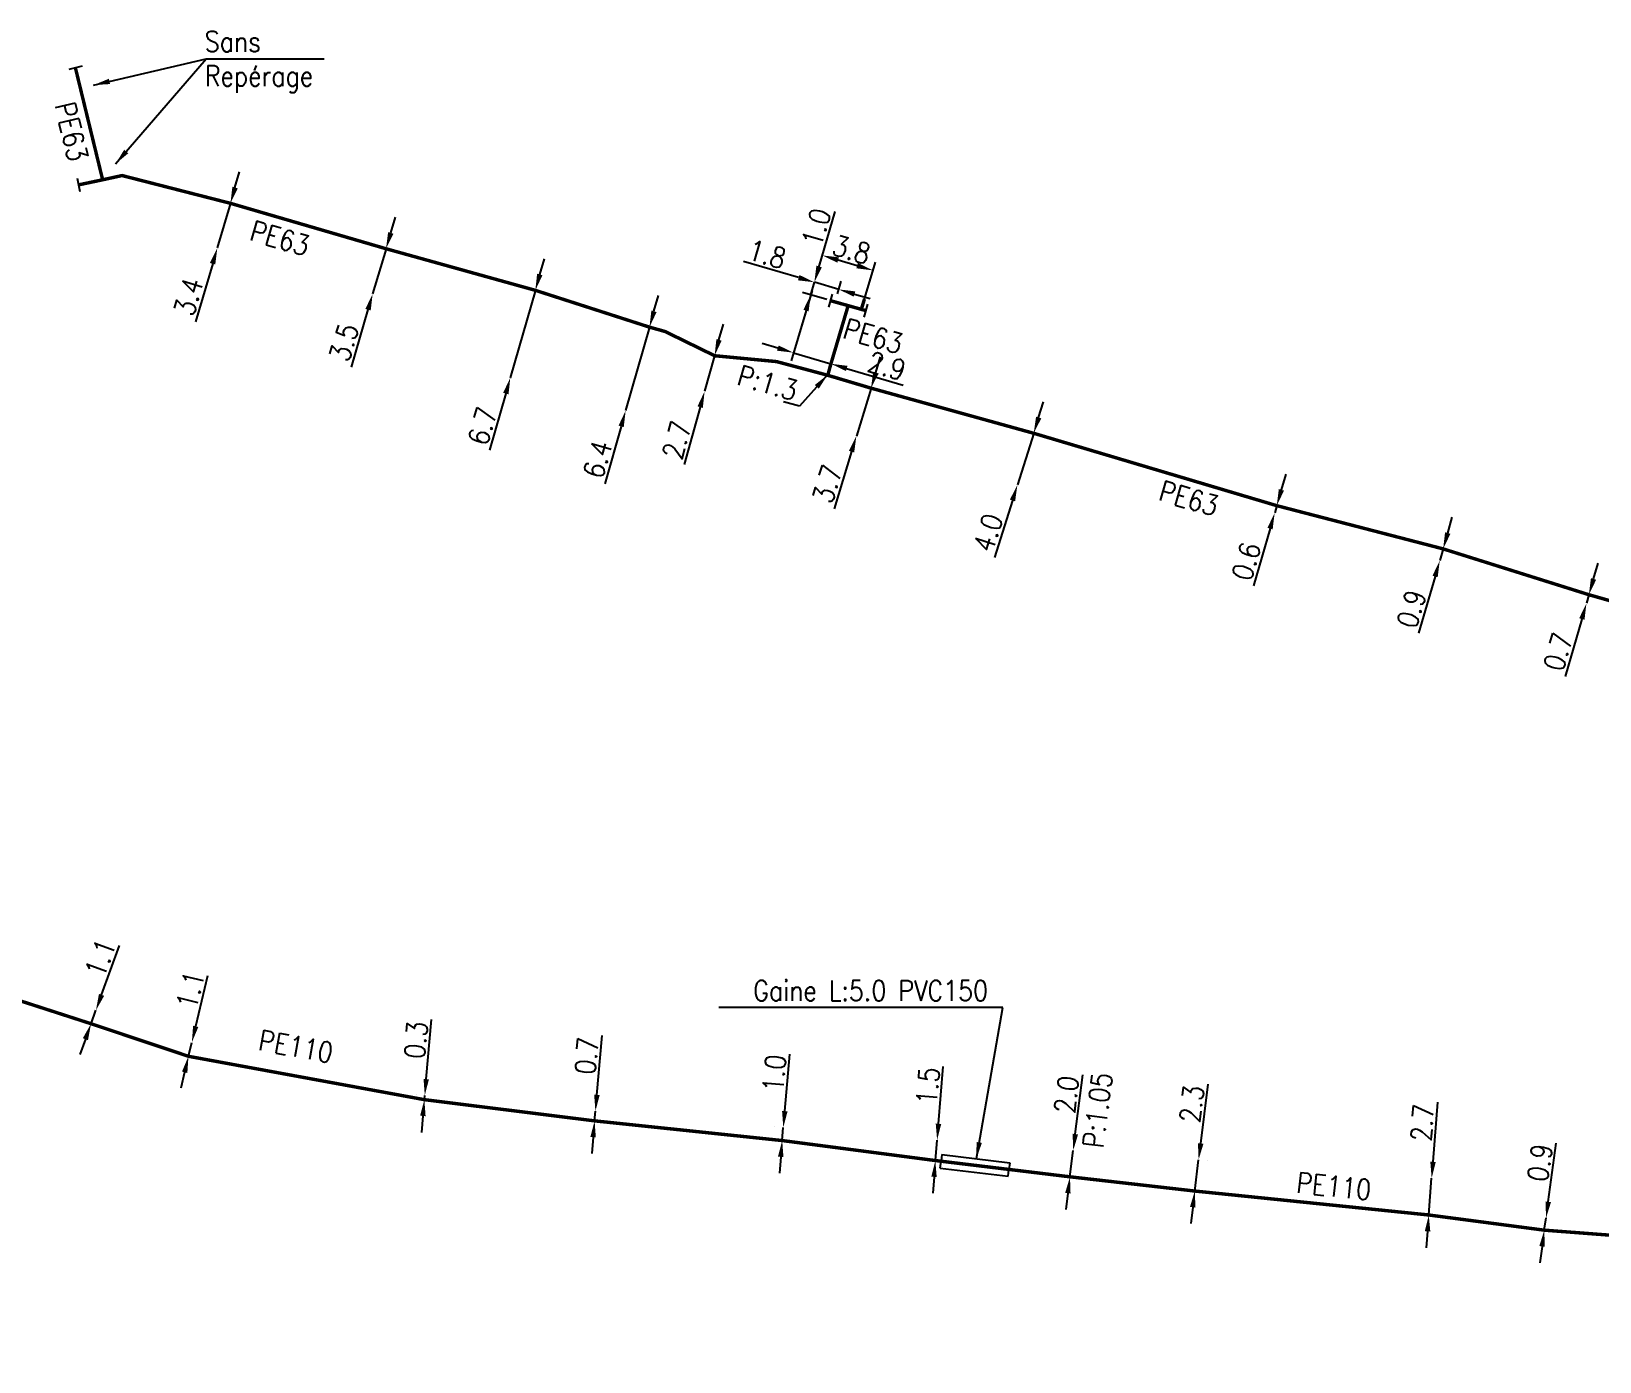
# Model space of a CAD drawing. Header units: millimetres. Extents: x 110000 to 110971, y 128118 to 129006.
# Drawn here: x 110313.9 to 110428.5, y 128597.6 to 128694.9 of the extents above; entities that cross this region are included whole.
import ezdxf
from ezdxf.enums import TextEntityAlignment as Align

# ---------------------------------------------------------------- set-up
doc = ezdxf.new("R2010")
doc.units = ezdxf.units.MM
doc.linetypes.add('L_100_PE', pattern=[14, 10, -1.5, 1, -1.5])
doc.linetypes.add('L_RAC_PE', pattern=[3.5, 2, -1.5])
doc.layers.get('0').update_dxf_attribs({"linetype": 'CONTINUOUS'})
for name, color, linetype in [('L_140', 3, 'CONTINUOUS'), ('L_340', 7, 'CONTINUOUS'), ('L_400', 7, 'CONTINUOUS')]:
    doc.layers.add(name, color=color, linetype=linetype)
doc.layers.add('L_170', color=7, linetype='CONTINUOUS', plot=False)
doc.styles.get("Standard").update_dxf_attribs({"font": 'romans.shx', "width": 0.85})
doc.dimstyles.get("Standard").update_dxf_attribs({"dimtxt": 1.5, "dimasz": 1.2, "dimexe": 0.625, "dimexo": 0.625, "dimgap": 0.25, "dimtad": 1, "dimdec": 1, "dimzin": 0, "dimdsep": 46, "dimtxsty": 'Standard', "dimcen": -0.5, "dimadec": 0, "dimazin": 0, "dimtfac": 1, "dimtdec": 1, "dimtmove": 0, "dimatfit": 3, "dimfxl": 1, "dimtolj": 1, "dimtzin": 0, "dimarcsym": 0})

# ---------------------------------------------------------------- blocks, each defined once
blk = doc.blocks.new('*D120')
at = {"layer": 'L_140', "color": 0, "linetype": 'Continuous', "lineweight": -2, "ltscale": 0.5, "transparency": 16777216}
for p, q in [((110319.01, 128624.46), (110320.31, 128628.06)), ((110318.24, 128622.35), (110318.6, 128623.33)), ((110317.83, 128621.22), (110317.42, 128620.09))]:
    blk.add_line(p, q, dxfattribs=at)
at = {"layer": 'L_140', "color": 0, "linetype": 'Continuous', "ltscale": 0.5, "transparency": 16777216}
for points in [[(110318.82, 128624.53), (110319.2, 128624.39), (110318.6, 128623.33)], [(110317.64, 128621.29), (110318.02, 128621.15), (110318.24, 128622.35)]]:
    blk.add_solid(points, dxfattribs=at)
at = {"layer": 'L_140', "color": 0, "linetype": 'Continuous', "ltscale": 0.5, "transparency": 16777216, "insert": (110318.93, 128627.16), "char_height": 1.5, "attachment_point": 5, "rotation": 70.057}
blk.add_mtext('\\A1;1.1', dxfattribs=at)
blk = doc.blocks.new('*D121')
at = {"layer": 'L_140', "color": 0, "linetype": 'Continuous', "lineweight": -2, "ltscale": 0.5, "transparency": 16777216}
for p, q in [((110325.89, 128622.16), (110326.78, 128625.87)), ((110325.36, 128619.97), (110325.61, 128620.99)), ((110325.08, 128618.8), (110324.8, 128617.63))]:
    blk.add_line(p, q, dxfattribs=at)
at = {"layer": 'L_140', "color": 0, "linetype": 'Continuous', "ltscale": 0.5, "transparency": 16777216}
for points in [[(110325.7, 128622.2), (110326.08, 128622.11), (110325.61, 128620.99)], [(110324.89, 128618.85), (110325.28, 128618.75), (110325.36, 128619.97)]]:
    blk.add_solid(points, dxfattribs=at)
at = {"layer": 'L_140', "color": 0, "linetype": 'Continuous', "ltscale": 0.5, "transparency": 16777216, "insert": (110325.5, 128624.83), "char_height": 1.5, "attachment_point": 5, "rotation": 76.4922}
blk.add_mtext('\\A1;1.1', dxfattribs=at)
blk = doc.blocks.new('*D122')
at = {"layer": 'L_140', "color": 0, "linetype": 'Continuous', "lineweight": -2, "ltscale": 0.5, "transparency": 16777216}
for p, q in [((110342.73, 128618.3), (110343.12, 128622.65)), ((110342, 128617.16), (110342, 128617.16)), ((110342.6, 128616.8), (110342.63, 128617.1)), ((110341.98, 128616.86), (110341.98, 128616.86)), ((110342.49, 128615.61), (110342.39, 128614.41))]:
    blk.add_line(p, q, dxfattribs=at)
at = {"layer": 'L_140', "color": 0, "linetype": 'Continuous', "ltscale": 0.5, "transparency": 16777216}
for points in [[(110342.54, 128618.32), (110342.93, 128618.28), (110342.63, 128617.1)], [(110342.29, 128615.63), (110342.69, 128615.59), (110342.6, 128616.8)]]:
    blk.add_solid(points, dxfattribs=at)
at = {"layer": 'L_140', "color": 0, "linetype": 'Continuous', "ltscale": 0.5, "transparency": 16777216, "insert": (110341.99, 128621.16), "char_height": 1.5, "attachment_point": 5, "rotation": 84.8905}
blk.add_mtext('\\A1;0.3', dxfattribs=at)
blk = doc.blocks.new('*D123')
at = {"layer": 'L_140', "color": 0, "linetype": 'Continuous', "lineweight": -2, "ltscale": 0.5, "transparency": 16777216}
for p, q in [((110355.21, 128617.14), (110355.6, 128621.5)), ((110355.04, 128615.25), (110355.1, 128615.95)), ((110354.93, 128614.06), (110354.83, 128612.86))]:
    blk.add_line(p, q, dxfattribs=at)
at = {"layer": 'L_140', "color": 0, "linetype": 'Continuous', "ltscale": 0.5, "transparency": 16777216}
for points in [[(110355.01, 128617.16), (110355.41, 128617.13), (110355.1, 128615.95)], [(110354.73, 128614.07), (110355.13, 128614.04), (110355.04, 128615.25)]]:
    blk.add_solid(points, dxfattribs=at)
at = {"layer": 'L_140', "color": 0, "linetype": 'Continuous', "ltscale": 0.5, "transparency": 16777216, "insert": (110354.46, 128620.01), "char_height": 1.5, "attachment_point": 5, "rotation": 84.8912}
blk.add_mtext('\\A1;0.7', dxfattribs=at)
blk = doc.blocks.new('*D124')
at = {"layer": 'L_140', "color": 0, "linetype": 'Continuous', "lineweight": -2, "ltscale": 0.5, "transparency": 16777216}
for p, q in [((110368.94, 128615.95), (110369.31, 128620.13)), ((110368.21, 128614.82), (110368.21, 128614.82)), ((110368.75, 128613.81), (110368.83, 128614.76)), ((110368.13, 128613.87), (110368.13, 128613.87)), ((110368.64, 128612.62), (110368.54, 128611.42))]:
    blk.add_line(p, q, dxfattribs=at)
at = {"layer": 'L_140', "color": 0, "linetype": 'Continuous', "ltscale": 0.5, "transparency": 16777216}
for points in [[(110368.74, 128615.97), (110369.14, 128615.94), (110368.83, 128614.76)], [(110368.44, 128612.64), (110368.84, 128612.6), (110368.75, 128613.81)]]:
    blk.add_solid(points, dxfattribs=at)
at = {"layer": 'L_140', "color": 0, "linetype": 'Continuous', "ltscale": 0.5, "transparency": 16777216, "insert": (110368.18, 128618.73), "char_height": 1.5, "attachment_point": 5, "rotation": 84.8904}
blk.add_mtext('\\A1;1.0', dxfattribs=at)
blk = doc.blocks.new('*D125')
at = {"layer": 'L_140', "color": 0, "linetype": 'Continuous', "lineweight": -2, "ltscale": 0.5, "transparency": 16777216}
for p, q in [((110380.17, 128615.04), (110380.52, 128619.22)), ((110379.94, 128612.35), (110380.07, 128613.84)), ((110379.85, 128611.15), (110379.75, 128609.96))]:
    blk.add_line(p, q, dxfattribs=at)
at = {"layer": 'L_140', "color": 0, "linetype": 'Continuous', "ltscale": 0.5, "transparency": 16777216}
for points in [[(110379.97, 128615.06), (110380.37, 128615.02), (110380.07, 128613.84)], [(110379.65, 128611.17), (110380.04, 128611.14), (110379.94, 128612.35)]]:
    blk.add_solid(points, dxfattribs=at)
at = {"layer": 'L_140', "color": 0, "linetype": 'Continuous', "ltscale": 0.5, "transparency": 16777216, "insert": (110379.4, 128617.81), "char_height": 1.5, "attachment_point": 5, "rotation": 85.249}
blk.add_mtext('\\A1;1.5', dxfattribs=at)
blk = doc.blocks.new('*D126')
at = {"layer": 'L_140', "color": 0, "linetype": 'Continuous', "lineweight": -2, "ltscale": 0.5, "transparency": 16777216}
for p, q in [((110390.17, 128614.28), (110390.72, 128618.62)), ((110389.78, 128611.16), (110390.02, 128613.09)), ((110389.63, 128609.97), (110389.48, 128608.78))]:
    blk.add_line(p, q, dxfattribs=at)
at = {"layer": 'L_140', "color": 0, "linetype": 'Continuous', "ltscale": 0.5, "transparency": 16777216}
for points in [[(110389.97, 128614.31), (110390.37, 128614.26), (110390.02, 128613.09)], [(110389.43, 128609.99), (110389.82, 128609.94), (110389.78, 128611.16)]]:
    blk.add_solid(points, dxfattribs=at)
at = {"layer": 'L_140', "color": 0, "linetype": 'Continuous', "ltscale": 0.5, "transparency": 16777216, "insert": (110389.53, 128617.17), "char_height": 1.5, "attachment_point": 5, "rotation": 82.8039}
blk.add_mtext('\\A1;2.0', dxfattribs=at)
blk = doc.blocks.new('*D127')
at = {"layer": 'L_140', "color": 0, "linetype": 'Continuous', "lineweight": -2, "ltscale": 0.5, "transparency": 16777216}
for p, q in [((110399.33, 128613.6), (110399.87, 128617.94)), ((110398.9, 128610.12), (110399.18, 128612.41)), ((110399.8, 128612.33), (110399.8, 128612.33)), ((110399.52, 128610.05), (110399.52, 128610.05)), ((110398.75, 128608.93), (110398.61, 128607.74))]:
    blk.add_line(p, q, dxfattribs=at)
at = {"layer": 'L_140', "color": 0, "linetype": 'Continuous', "ltscale": 0.5, "transparency": 16777216}
for points in [[(110399.13, 128613.62), (110399.53, 128613.57), (110399.18, 128612.41)], [(110398.55, 128608.96), (110398.95, 128608.91), (110398.9, 128610.12)]]:
    blk.add_solid(points, dxfattribs=at)
at = {"layer": 'L_140', "color": 0, "linetype": 'Continuous', "ltscale": 0.5, "transparency": 16777216, "insert": (110398.68, 128616.48), "char_height": 1.5, "attachment_point": 5, "rotation": 82.95}
blk.add_mtext('\\A1;2.3', dxfattribs=at)
blk = doc.blocks.new('*D128')
at = {"layer": 'L_140', "color": 0, "linetype": 'Continuous', "lineweight": -2, "ltscale": 0.5, "transparency": 16777216}
for p, q in [((110416.31, 128612.26), (110416.65, 128616.62)), ((110416, 128608.37), (110416.21, 128611.06)), ((110415.91, 128607.18), (110415.82, 128605.98))]:
    blk.add_line(p, q, dxfattribs=at)
at = {"layer": 'L_140', "color": 0, "linetype": 'Continuous', "ltscale": 0.5, "transparency": 16777216}
for points in [[(110416.11, 128612.28), (110416.51, 128612.24), (110416.21, 128611.06)], [(110415.71, 128607.19), (110416.11, 128607.16), (110416, 128608.37)]]:
    blk.add_solid(points, dxfattribs=at)
at = {"layer": 'L_140', "color": 0, "linetype": 'Continuous', "ltscale": 0.5, "transparency": 16777216, "insert": (110415.53, 128615.11), "char_height": 1.5, "attachment_point": 5, "rotation": 85.5463}
blk.add_mtext('\\A1;2.7', dxfattribs=at)
blk = doc.blocks.new('*D129')
at = {"layer": 'L_140', "color": 0, "linetype": 'Continuous', "lineweight": -2, "ltscale": 0.5, "transparency": 16777216}
for p, q in [((110424.73, 128609.34), (110425.32, 128613.61)), ((110424.44, 128607.26), (110424.57, 128608.15)), ((110424.28, 128606.07), (110424.11, 128604.88))]:
    blk.add_line(p, q, dxfattribs=at)
at = {"layer": 'L_140', "color": 0, "linetype": 'Continuous', "ltscale": 0.5, "transparency": 16777216}
for points in [[(110424.53, 128609.36), (110424.93, 128609.31), (110424.57, 128608.15)], [(110424.08, 128606.1), (110424.48, 128606.04), (110424.44, 128607.26)]]:
    blk.add_solid(points, dxfattribs=at)
at = {"layer": 'L_140', "color": 0, "linetype": 'Continuous', "ltscale": 0.5, "transparency": 16777216, "insert": (110424.12, 128612.2), "char_height": 1.5, "attachment_point": 5, "rotation": 82.113}
blk.add_mtext('\\A1;0.9', dxfattribs=at)
blk = doc.blocks.new('*D55')
at = {"layer": 'L_140', "color": 0, "linetype": 'Continuous', "lineweight": -2}
for p, q in [((110340.14, 128680.16), (110340.48, 128681.31)), ((110339.8, 128679), (110338.82, 128675.7)), ((110338.48, 128674.55), (110337.24, 128670.35))]:
    blk.add_line(p, q, dxfattribs=at)
at = {"layer": 'L_140', "color": 0, "linetype": 'Continuous'}
for points in [[(110339.95, 128680.21), (110340.34, 128680.1), (110339.8, 128679)], [(110338.29, 128674.6), (110338.68, 128674.49), (110338.82, 128675.7)]]:
    blk.add_solid(points, dxfattribs=at)
at = {"layer": 'L_140', "color": 0, "linetype": 'Continuous', "insert": (110336.73, 128672.16), "char_height": 1.5, "attachment_point": 5, "rotation": 73.5126}
blk.add_mtext('\\A1;3.5', dxfattribs=at)
blk = doc.blocks.new('*D56')
at = {"layer": 'L_140', "color": 0, "linetype": 'Continuous', "lineweight": -2}
for p, q in [((110359.38, 128674.43), (110359.71, 128675.58)), ((110359.05, 128673.27), (110357.31, 128667.17)), ((110356.98, 128666.01), (110355.78, 128661.81))]:
    blk.add_line(p, q, dxfattribs=at)
at = {"layer": 'L_140', "color": 0, "linetype": 'Continuous'}
for points in [[(110359.19, 128674.48), (110359.57, 128674.37), (110359.05, 128673.27)], [(110356.79, 128666.07), (110357.17, 128665.96), (110357.31, 128667.17)]]:
    blk.add_solid(points, dxfattribs=at)
at = {"layer": 'L_140', "color": 0, "linetype": 'Continuous', "insert": (110355.26, 128663.61), "char_height": 1.5, "attachment_point": 5, "rotation": 74.088}
blk.add_mtext('\\A1;6.4', dxfattribs=at)
blk = doc.blocks.new('L_340_07')
at = {"color": 0, "linetype": 'Continuous', "const_width": 0.25, "flags": 128}
blk.add_lwpolyline([(0, 0), (0.35, 0)], dxfattribs=at)
at = {"color": 0, "linetype": 'Continuous', "flags": 128}
blk.add_lwpolyline([(0.35, -0.5), (0.35, 0.5)], dxfattribs=at)
at = {"color": 0, "linetype": 'Continuous', "width": 0.75, "flags": 3}
for tag, p in [('DEF_LEG', (0.72, -3.47)), ('DEF_COUP', (0.72, -5.97)), ('DEF_TYPE', (0.72, -8.47))]:
    blk.add_attdef(tag, text='', height=1.2, dxfattribs=at).set_placement(p, align=Align.MIDDLE)
blk = doc.blocks.new('*D57')
at = {"layer": 'L_140', "color": 0, "linetype": 'Continuous', "lineweight": -2, "transparency": 16777216}
for p, q in [((110405.23, 128661.38), (110405.57, 128662.53)), ((110404.89, 128660.22), (110404.74, 128659.7)), ((110404.4, 128658.54), (110403.18, 128654.35))]:
    blk.add_line(p, q, dxfattribs=at)
at = {"layer": 'L_140', "color": 0, "linetype": 'Continuous', "transparency": 16777216}
for points in [[(110405.04, 128661.43), (110405.42, 128661.32), (110404.89, 128660.22)], [(110404.21, 128658.6), (110404.59, 128658.49), (110404.74, 128659.7)]]:
    blk.add_solid(points, dxfattribs=at)
at = {"layer": 'L_140', "color": 0, "linetype": 'Continuous', "transparency": 16777216, "insert": (110402.66, 128656.15), "char_height": 1.5, "attachment_point": 5, "rotation": 73.7207}
blk.add_mtext('\\A1;0.6', dxfattribs=at)
blk = doc.blocks.new('*D59')
at = {"layer": 'L_140', "color": 0, "linetype": 'Continuous', "lineweight": -2, "transparency": 16777216}
for p, q in [((110428.04, 128654.86), (110428.38, 128656.01)), ((110427.7, 128653.71), (110427.52, 128653.08)), ((110427.19, 128651.93), (110425.96, 128647.74))]:
    blk.add_line(p, q, dxfattribs=at)
at = {"layer": 'L_140', "color": 0, "linetype": 'Continuous', "transparency": 16777216}
for points in [[(110427.85, 128654.92), (110428.23, 128654.8), (110427.7, 128653.71)], [(110426.99, 128651.99), (110427.38, 128651.88), (110427.52, 128653.08)]]:
    blk.add_solid(points, dxfattribs=at)
at = {"layer": 'L_140', "color": 0, "linetype": 'Continuous', "transparency": 16777216, "insert": (110425.45, 128649.54), "char_height": 1.5, "attachment_point": 5, "rotation": 73.7247}
blk.add_mtext('\\A1;0.7', dxfattribs=at)
blk = doc.blocks.new('*D65')
at = {"layer": 'L_140', "color": 0, "linetype": 'Continuous', "lineweight": -2}
for p, q in [((110375.59, 128669.95), (110375.94, 128671.1)), ((110375.24, 128668.81), (110374.17, 128665.31)), ((110373.82, 128664.17), (110372.54, 128659.99))]:
    blk.add_line(p, q, dxfattribs=at)
at = {"layer": 'L_140', "color": 0, "linetype": 'Continuous'}
for points in [[(110375.4, 128670.01), (110375.78, 128669.89), (110375.24, 128668.81)], [(110373.63, 128664.23), (110374.01, 128664.11), (110374.17, 128665.31)]]:
    blk.add_solid(points, dxfattribs=at)
at = {"layer": 'L_140', "color": 0, "linetype": 'Continuous', "insert": (110372.05, 128661.8), "char_height": 1.5, "attachment_point": 5, "rotation": 73.0074}
blk.add_mtext('\\A1;3.7', dxfattribs=at)
blk = doc.blocks.new('*D66')
at = {"layer": 'L_140', "color": 0, "linetype": 'Continuous', "lineweight": -2, "transparency": 16777216}
for p, q in [((110370.93, 128675.95), (110369.4, 128670.8)), ((110368.43, 128671.74), (110367.28, 128672.08)), ((110369.58, 128671.4), (110372.31, 128670.59)), ((110373.46, 128670.25), (110377.6, 128669.02))]:
    blk.add_line(p, q, dxfattribs=at)
at = {"layer": 'L_140', "color": 0, "linetype": 'Continuous', "transparency": 16777216}
for points in [[(110368.49, 128671.93), (110368.37, 128671.55), (110369.58, 128671.4)], [(110373.52, 128670.44), (110373.41, 128670.06), (110372.31, 128670.59)]]:
    blk.add_solid(points, dxfattribs=at)
at = {"layer": 'L_140', "color": 0, "linetype": 'Continuous', "transparency": 16777216, "insert": (110376.39, 128670.43), "char_height": 1.5, "attachment_point": 5, "rotation": 343.5223}
blk.add_mtext('\\A1;2.9', dxfattribs=at)
blk = doc.blocks.new('*D186')
at = {"layer": 'L_140', "color": 0, "linetype": 'Continuous', "lineweight": -2, "transparency": 16777216}
for p, q in [((110417.38, 128658.22), (110417.72, 128659.37)), ((110417.05, 128657.06), (110416.8, 128656.2)), ((110416.46, 128655.05), (110415.26, 128650.91))]:
    blk.add_line(p, q, dxfattribs=at)
at = {"layer": 'L_140', "color": 0, "linetype": 'Continuous', "transparency": 16777216}
for points in [[(110417.19, 128658.27), (110417.58, 128658.16), (110417.05, 128657.06)], [(110416.27, 128655.1), (110416.65, 128654.99), (110416.8, 128656.2)]]:
    blk.add_solid(points, dxfattribs=at)
at = {"layer": 'L_140', "color": 0, "linetype": 'Continuous', "transparency": 16777216, "insert": (110414.73, 128652.68), "char_height": 1.5, "attachment_point": 5, "rotation": 73.7651}
blk.add_mtext('\\A1;0.9', dxfattribs=at)
blk = doc.blocks.new('*D187')
at = {"layer": 'L_140', "color": 0, "linetype": 'Continuous', "lineweight": -2}
for p, q in [((110387.49, 128666.66), (110387.85, 128667.8)), ((110387.13, 128665.51), (110385.94, 128661.75)), ((110385.58, 128660.6), (110384.27, 128656.43))]:
    blk.add_line(p, q, dxfattribs=at)
at = {"layer": 'L_140', "color": 0, "linetype": 'Continuous'}
for points in [[(110387.3, 128666.72), (110387.68, 128666.6), (110387.13, 128665.51)], [(110385.39, 128660.66), (110385.77, 128660.54), (110385.94, 128661.75)]]:
    blk.add_solid(points, dxfattribs=at)
at = {"layer": 'L_140', "color": 0, "linetype": 'Continuous', "insert": (110383.79, 128658.24), "char_height": 1.5, "attachment_point": 5, "rotation": 72.5352}
blk.add_mtext('\\A1;4.0', dxfattribs=at)
blk = doc.blocks.new('*D188')
at = {"layer": 'L_340', "color": 0, "linetype": 'Continuous', "lineweight": -2, "transparency": 16777216}
for p, q in [((110371.45, 128677.7), (110372.63, 128681.72)), ((110370.5, 128676.72), (110370.5, 128676.72)), ((110372.01, 128675.29), (110370.23, 128675.81)), ((110370.83, 128675.63), (110371.1, 128676.55)), ((110370.49, 128674.48), (110370.15, 128673.33))]:
    blk.add_line(p, q, dxfattribs=at)
at = {"layer": 'L_340', "color": 0, "linetype": 'Continuous', "transparency": 16777216}
for points in [[(110371.25, 128677.76), (110371.64, 128677.64), (110371.1, 128676.55)], [(110370.3, 128674.54), (110370.68, 128674.42), (110370.83, 128675.63)]]:
    blk.add_solid(points, dxfattribs=at)
at = {"layer": 'L_340', "color": 0, "linetype": 'Continuous', "transparency": 16777216, "insert": (110371.25, 128680.57), "char_height": 1.5, "attachment_point": 5, "rotation": 73.5223}
blk.add_mtext('\\A1;1.0', dxfattribs=at)
blk = doc.blocks.new('*D189')
at = {"layer": 'L_340', "color": 0, "linetype": 'Continuous', "lineweight": -2, "transparency": 16777216}
for p, q in [((110371.28, 128677.15), (110371.86, 128679.11)), ((110374.23, 128677.76), (110372.84, 128678.17)), ((110374.71, 128675.17), (110375.56, 128678.02))]:
    blk.add_line(p, q, dxfattribs=at)
at = {"layer": 'L_340', "color": 0, "linetype": 'Continuous', "transparency": 16777216}
for points in [[(110372.89, 128678.37), (110372.78, 128677.98), (110371.69, 128678.51)], [(110374.28, 128677.96), (110374.17, 128677.57), (110375.38, 128677.42)]]:
    blk.add_solid(points, dxfattribs=at)
at = {"layer": 'L_340', "color": 0, "linetype": 'Continuous', "transparency": 16777216, "insert": (110373.82, 128678.93), "char_height": 1.5, "attachment_point": 5, "rotation": 343.5223}
blk.add_mtext('\\A1;3.8', dxfattribs=at)
blk = doc.blocks.new('*D190')
at = {"layer": 'L_340', "color": 0, "linetype": 'Continuous', "lineweight": -2, "transparency": 16777216}
for p, q in [((110369.95, 128676.89), (110365.93, 128678.06)), ((110371.28, 128677.15), (110371.28, 128677.15)), ((110372.78, 128675.71), (110373.05, 128676.63)), ((110372.88, 128676.03), (110371.1, 128676.55)), ((110374.03, 128675.69), (110375.18, 128675.36))]:
    blk.add_line(p, q, dxfattribs=at)
at = {"layer": 'L_340', "color": 0, "linetype": 'Continuous', "transparency": 16777216}
for points in [[(110370.01, 128677.08), (110369.9, 128676.69), (110371.1, 128676.55)], [(110374.09, 128675.88), (110373.97, 128675.5), (110372.88, 128676.03)]]:
    blk.add_solid(points, dxfattribs=at)
at = {"layer": 'L_340', "color": 0, "linetype": 'Continuous', "transparency": 16777216, "insert": (110367.65, 128678.6), "char_height": 1.5, "attachment_point": 5, "rotation": 343.6868}
blk.add_mtext('\\A1;1.8', dxfattribs=at)
blk = doc.blocks.new('*D191')
at = {"layer": 'L_140', "color": 0, "linetype": 'Continuous', "lineweight": -2, "transparency": 16777216}
for p, q in [((110364.13, 128672.34), (110364.45, 128673.49)), ((110363.81, 128671.18), (110363.08, 128668.58)), ((110362.76, 128667.43), (110361.58, 128663.22))]:
    blk.add_line(p, q, dxfattribs=at)
at = {"layer": 'L_140', "color": 0, "linetype": 'Continuous', "transparency": 16777216}
for points in [[(110363.94, 128672.39), (110364.32, 128672.28), (110363.81, 128671.18)], [(110362.56, 128667.48), (110362.95, 128667.37), (110363.08, 128668.58)]]:
    blk.add_solid(points, dxfattribs=at)
at = {"layer": 'L_140', "color": 0, "linetype": 'Continuous', "transparency": 16777216, "insert": (110361.04, 128665.01), "char_height": 1.5, "attachment_point": 5, "rotation": 74.3782}
blk.add_mtext('\\A1;2.7', dxfattribs=at)
blk = doc.blocks.new('*D192')
at = {"layer": 'L_140', "color": 0, "linetype": 'Continuous', "lineweight": -2}
for p, q in [((110351.04, 128677.12), (110351.37, 128678.27)), ((110350.71, 128675.96), (110348.88, 128669.57)), ((110348.56, 128668.41), (110347.37, 128664.27))]:
    blk.add_line(p, q, dxfattribs=at)
at = {"layer": 'L_140', "color": 0, "linetype": 'Continuous'}
for points in [[(110350.84, 128677.17), (110351.23, 128677.06), (110350.71, 128675.96)], [(110348.36, 128668.47), (110348.75, 128668.36), (110348.88, 128669.57)]]:
    blk.add_solid(points, dxfattribs=at)
at = {"layer": 'L_140', "color": 0, "linetype": 'Continuous', "insert": (110346.84, 128666.04), "char_height": 1.5, "attachment_point": 5, "rotation": 74.088}
blk.add_mtext('\\A1;6.7', dxfattribs=at)
blk = doc.blocks.new('*D193')
at = {"layer": 'L_140', "color": 0, "linetype": 'Continuous', "lineweight": -2}
for p, q in [((110328.76, 128683.47), (110329.1, 128684.62)), ((110328.43, 128682.32), (110327.47, 128679.06)), ((110327.13, 128677.91), (110325.88, 128673.66))]:
    blk.add_line(p, q, dxfattribs=at)
at = {"layer": 'L_140', "color": 0, "linetype": 'Continuous'}
for points in [[(110328.57, 128683.53), (110328.96, 128683.41), (110328.43, 128682.32)], [(110326.93, 128677.96), (110327.32, 128677.85), (110327.47, 128679.06)]]:
    blk.add_solid(points, dxfattribs=at)
at = {"layer": 'L_140', "color": 0, "linetype": 'Continuous', "insert": (110325.37, 128675.49), "char_height": 1.5, "attachment_point": 5, "rotation": 73.5988}
blk.add_mtext('\\A1;3.4', dxfattribs=at)

msp = doc.modelspace()

# ---------------------------------------------------------------- linework, layer by layer
at = {"layer": 'L_140', "linetype": 'L_100_PE', "const_width": 0.25, "flags": 128}
for points in [[(110319.09, 128684.04), (110317.18, 128691.89)], [(110373.57, 128674.84), (110372.31, 128670.59), (110372.08, 128669.75)], [(110374.53, 128674.57), (110373.57, 128674.84), (110372.61, 128675.11)]]:
    msp.add_lwpolyline(points, dxfattribs=at)
at = {"layer": 'L_140', "linetype": 'L_100_PE', "flags": 128}
msp.add_lwpolyline([(110317.67, 128683.74, 0.25, 0.25, 0), (110319.09, 128684.04, 0.25, 0.25, 0), (110320.51, 128684.35, 0.25, 0.25, 0), (110328.43, 128682.32, 0.25, 0.25, 0), (110339.8, 128679, 0.25, 0.25, 0), (110350.71, 128675.96, 0.25, 0.25, 0), (110359.05, 128673.27, 0.25, 0.25, 0), (110360.19, 128672.95, 0.25, 0.25, 0), (110363.81, 128671.18, 0.25, 0.25, 0), (110368.34, 128670.75, 0.25, 0.25, 0), (110372.08, 128669.75, 0.25, 0.25, 0), (110375.24, 128668.81, 0.25, 0.25, 0), (110387.13, 128665.51, 0.25, 0.25, 0), (110404.89, 128660.22, 0.25, 0.25, 0), (110417.05, 128657.06, 0.25, 0.25, 0), (110427.7, 128653.71, 0.25, 0.25, 0), (110435.95, 128651.35, 0.25, 0.25, 0), (110439.32, 128650.63, 0.25, 0.25, 0), (110443.18, 128650.76, 0.25, 0.25, 0), (110449.12, 128648.76, 0.25, 0.25, 0), (110460.02, 128643.78, 0.25, 0.25, 0), (110469.99, 128638.03, 0.25, 0.25, 0), (110471.63, 128637.01, 0.25, 0.25, 0), (110471.63, 128637.01, 0.25, 0.25, 0), (110471.63, 128637.01, 0.25, 0.25, 0), (110470.64, 128634.51, 0.25, 0.25, 0), (110468.01, 128629.31, 0.25, 0.25, 0), (110462.35, 128621.93, 0.25, 0.25, 0), (110458.04, 128616.45, 0.25, 0.25, 0), (110452.99, 128610.01, 0.25, 0.25, 0), (110449.21, 128605.21, 0.25, 0.25, 0), (110448.84, 128602.75, 0, 0, 0)], format="xyseb", dxfattribs=at)
at = {"layer": 'L_140', "linetype": 'L_100_PE', "ltscale": 0.5}
msp.add_lwpolyline([(110306.63, 128626.11, 0.25, 0.25, 0), (110318.24, 128622.35, 0.25, 0.25, 0), (110325.36, 128619.97, 0.25, 0.25, 0), (110342.6, 128616.8, 0.25, 0.25, 0), (110355.04, 128615.25, 0.25, 0.25, 0), (110368.75, 128613.81, 0.25, 0.25, 0), (110379.94, 128612.35, 0.25, 0.25, 0), (110389.78, 128611.16, 0.25, 0.25, 0), (110398.9, 128610.12, 0.25, 0.25, 0), (110416, 128608.37, 0.25, 0.25, 0), (110424.44, 128607.26, 0.25, 0.25, 0), (110430.22, 128606.82, 0.25, 0.25, 0), (110437.27, 128604.77, 0.25, 0.25, 0), (110441.62, 128603.5, 0.25, 0.25, 0), (110445.77, 128602.95, 0.25, 0.25, 0), (110454.71, 128602.36, 0.25, 0.25, 0), (110460.09, 128601.7, 0.25, 0.25, 0), (110476.6, 128597.77, 0, 0, 0)], format="xyseb", dxfattribs=at)
at = {"layer": 'L_170', "linetype": 'L_RAC_PE', "ltscale": 0.5, "const_width": 0.25}
msp.add_lwpolyline([(110374.76, 128675.32), (110374.53, 128674.57)], dxfattribs=at)
at = {"layer": 'L_400', "color": 7, "linetype": 'CONTINUOUS', "ltscale": 0.5}
for p, q in [((110380.42, 128612.8), (110380.36, 128612.3)), ((110380.42, 128612.8), (110385.38, 128612.19)), ((110380.3, 128611.8), (110380.36, 128612.3)), ((110380.3, 128611.8), (110385.26, 128611.2)), ((110385.26, 128611.2), (110385.32, 128611.7)), ((110385.38, 128612.19), (110385.32, 128611.7))]:
    msp.add_line(p, q, dxfattribs=at)

# ---------------------------------------------------------------- block references
at = {"layer": 'L_340'}
for p, rotation in [((110317.18, 128691.89), 103.7187683119444), ((110317.67, 128683.74), 192.1525387593352), ((110372.61, 128675.11), 164.6253614081793), ((110374.53, 128674.57), 344.5565349036723)]:
    msp.add_blockref('L_340_07', p, dxfattribs=dict(at, rotation=rotation))

# ---------------------------------------------------------------- texts
at = {"layer": 'L_140', "linetype": 'Continuous', "width": 0.85}
for rotation, p in [(283.7188, (110315.57, 128689.5)), (343.7505, (110329.73, 128679.66)), (343.657, (110373.08, 128672.51)), (343.7505, (110396.15, 128660.65))]:
    msp.add_text('PE63', height=1.5, rotation=rotation, dxfattribs=at).set_placement(p)
at = {"layer": 'L_140', "linetype": 'Continuous', "ltscale": 0.5, "width": 0.85}
for s, rotation, p in [('PE110', 349.5994, (110330.39, 128620.44)), ('P:1.05', 82.8039, (110392.2, 128613.2)), ('PE110', 354.1505, (110406.27, 128610))]:
    msp.add_text(s, height=1.5, rotation=rotation, dxfattribs=at).set_placement(p)
at = {"layer": 'L_140', "linetype": 'Continuous', "insert": (110326.55, 128694.89), "char_height": 1.5, "attachment_point": 1}
msp.add_mtext('\\A1;Sans\\PRepérage', dxfattribs=at)
at = {"layer": 'L_140', "linetype": 'Continuous', "insert": (110370.01, 128669.31), "char_height": 1.5, "attachment_point": 3, "rotation": 344.1466}
msp.add_mtext('\\A1;P:1.3', dxfattribs=at)
at = {"layer": 'L_400', "linetype": 'Continuous', "insert": (110383.79, 128624.02), "char_height": 1.5, "attachment_point": 9}
msp.add_mtext('\\A1;Gaine L:5.0 PVC150 ', dxfattribs=at)

# ---------------------------------------------------------------- dimensions: what is measured, and where the dimension line sits
at = {"layer": 'L_140', "linetype": 'Continuous'}
for base, p1, p2, angle, override, picture, middle in [((110327.47, 128679.06), (110328.43, 128682.32), (110327.47, 128679.06), 73.5988, {"dimatfit": 0}, '*D193', (110326.33, 128675.21)), ((110338.8247, 128675.6963), (110339.803828, 128679.004443), (110338.8247, 128675.6963), 73.512556, {"dimatfit": 0}, '*D55', (110337.693533, 128671.874471)), ((110348.8844, 128669.568), (110350.7076, 128675.9632), (110348.8844, 128669.568), 74.088, {"dimatfit": 0}, '*D192', (110347.8, 128665.7642)), ((110357.311, 128667.1657), (110359.0519, 128673.2724), (110357.311, 128667.1657), 74.088, {"dimatfit": 0}, '*D56', (110356.2183, 128663.3327)), ((110369.5809, 128671.3964), (110372.3138, 128670.5881), (110371.1047, 128676.5481), 343.5223, {"dimatfit": 0}, '*D66', (110376.1067, 128669.4662)), ((110363.08, 128668.58), (110363.81, 128671.18), (110363.08, 128668.58), 74.3782, {"dimatfit": 0}, '*D191', (110362.01, 128664.74)), ((110374.17, 128665.31), (110375.24, 128668.81), (110374.17, 128665.31), 73.0074, {"dimatfit": 0}, '*D65', (110373.01, 128661.5)), ((110385.94, 128661.75), (110387.13, 128665.51), (110385.94, 128661.75), 72.5352, {"dimatfit": 0}, '*D187', (110384.75, 128657.94)), ((110404.7384, 128659.6966), (110404.8926, 128660.2245), (110404.7384, 128659.6966), 73.7207, {"dimscale": 1, "dimlfac": 1, "dimlunit": 2, "dimatfit": 0}, '*D57', (110403.6211, 128655.8707)), ((110416.8, 128656.2), (110417.05, 128657.06), (110416.8, 128656.2), 73.7651, {"dimscale": 1, "dimlfac": 1, "dimlunit": 2, "dimatfit": 0}, '*D186', (110415.69, 128652.4)), ((110427.5222, 128653.0832), (110427.7044, 128653.7072), (110427.5222, 128653.0832), 73.7247, {"dimscale": 1, "dimlfac": 1, "dimlunit": 2, "dimatfit": 0}, '*D59', (110426.4052, 128649.2572))]:
    dim = msp.add_linear_dim(base=base, p1=p1, p2=p2, angle=angle, dimstyle='Standard', override=override, dxfattribs=at)
    dim.commit()
    dim.dimension.update_dxf_attribs({"geometry": picture, "text_midpoint": middle, "dimtype": 160})
at = {"layer": 'L_140', "linetype": 'Continuous', "ltscale": 0.5}
for base, p1, p2, angle, picture, middle in [((110318.6, 128623.33), (110318.24, 128622.35), (110318.6, 128623.33), 250.057, '*D120', (110319.87, 128626.82)), ((110325.61, 128620.99), (110325.36, 128619.97), (110325.61, 128620.99), 256.4922, '*D121', (110326.48, 128624.6)), ((110342.63, 128617.1), (110342.6, 128616.8), (110342.63, 128617.1), 264.8905, '*D122', (110342.98, 128621.07)), ((110355.1, 128615.95), (110355.04, 128615.25), (110355.1, 128615.95), 264.8912, '*D123', (110355.46, 128619.92)), ((110368.83, 128614.76), (110368.75, 128613.81), (110368.83, 128614.76), 264.8904, '*D124', (110369.18, 128618.64)), ((110380.07, 128613.84), (110379.94, 128612.35), (110380.07, 128613.84), 265.249, '*D125', (110380.39, 128617.73)), ((110390.02, 128613.09), (110389.78, 128611.16), (110390.02, 128613.09), 262.8039, '*D126', (110390.52, 128617.05)), ((110399.18, 128612.41), (110398.9, 128610.12), (110399.18, 128612.41), 262.95, '*D127', (110399.67, 128616.36)), ((110416.21, 128611.06), (110416, 128608.37), (110416.21, 128611.06), 265.5463, '*D128', (110416.52, 128615.04)), ((110424.57, 128608.15), (110424.44, 128607.26), (110424.57, 128608.15), 262.113, '*D129', (110425.11, 128612.07))]:
    dim = msp.add_linear_dim(base=base, p1=p1, p2=p2, angle=angle, dimstyle='Standard', override={"dimatfit": 0}, dxfattribs=at)
    dim.commit()
    dim.dimension.update_dxf_attribs({"geometry": picture, "text_midpoint": middle, "dimtype": 160})
at = {"layer": 'L_340', "linetype": 'Continuous'}
for base, p1, p2, angle, picture, middle in [((110370.83, 128675.63), (110371.1, 128676.55), (110372.61, 128675.11), 73.5223, '*D188', (110372.21, 128680.28)), ((110371.6864, 128678.5148), (110374.5344, 128674.5703), (110371.1047, 128676.5481), 343.5223, '*D189', (110373.5323, 128677.9688)), ((110372.8778, 128676.0292), (110371.1047, 128676.5481), (110372.6091, 128675.1113), 343.6868, '*D190', (110367.3669, 128677.6421))]:
    dim = msp.add_linear_dim(base=base, p1=p1, p2=p2, angle=angle, dimstyle='Standard', dxfattribs=at)
    dim.commit()
    dim.dimension.update_dxf_attribs({"geometry": picture, "text_midpoint": middle, "dimtype": 160})

# ---------------------------------------------------------------- leaders
at = {"layer": 'L_140', "linetype": 'Continuous', "annotation_type": 0, "has_hookline": 1, "hookline_direction": 0, "text_width": 8.38}
msp.add_leader([(110318.42, 128690.96), (110326.65, 128692.88)], dimstyle='Standard', override={"dimgap": 0.25, "dimtad": 1}, dxfattribs=at)
at = {"layer": 'L_140', "linetype": 'Continuous'}
for points, override in [([(110320.03, 128685.2), (110326.65, 128692.88)], {"dimgap": 0.25, "dimtad": 0}), ([(110372.08, 128669.8), (110370.01, 128667.49), (110368.85, 128667.82)], {"dimatfit": 0})]:
    msp.add_leader(points, dimstyle='Standard', override=override, dxfattribs=at)
at = {"layer": 'L_400', "linetype": 'Continuous', "annotation_type": 0, "has_hookline": 1, "hookline_direction": 1, "text_width": 19.31}
msp.add_leader([(110382.94, 128612.49), (110384.87, 128623.53), (110383.67, 128623.53)], dimstyle='Standard', override={"dimgap": 0.25, "dimtad": 1}, dxfattribs=at)

doc.saveas('drawing.dxf')
